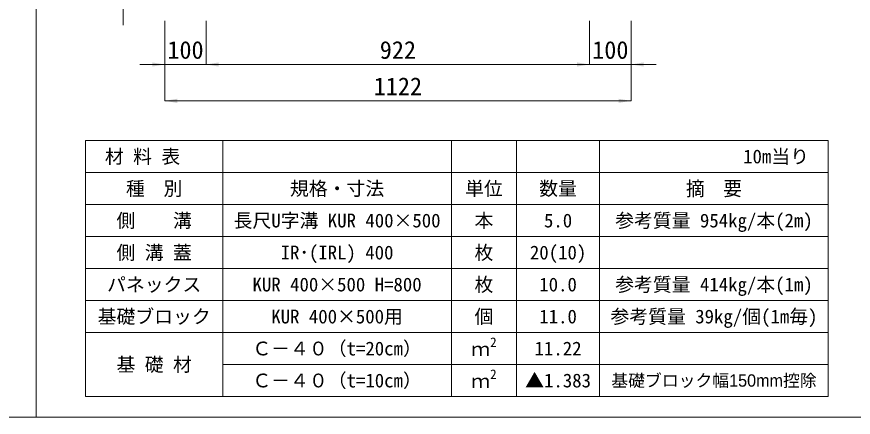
# Model space of a CAD drawing. Units: millimetres at full size, sheet at 1:40. Extents: x 206103 to 244503, y 883348 to 903496.
# Drawn here: x 238456 to 240469, y 883348 to 884312 of the extents above; entities that cross this region are included whole.
import ezdxf
from ezdxf.enums import TextEntityAlignment as Align

# ---------------------------------------------------------------- set-up
doc = ezdxf.new("R2010")
doc.units = ezdxf.units.MM
doc.header["$LTSCALE"] = 40
for name, color, linetype, lineweight in [('Defpoints_3', 8, 'Continuous', 0), ('図枠', 5, 'Continuous', 13), ('寸法・材料表', 7, 'Continuous', 13), ('寸法線', 7, 'Continuous', 13)]:
    doc.layers.add(name, color=color, linetype=linetype, lineweight=lineweight)
doc.styles.add('ＭＳ ゴシック', font='')
doc.styles.add('ＭＳ Ｐゴシック', font='')
doc.styles.get('ＭＳ ゴシック').set_extended_font_data('MS Gothic')
doc.styles.get('ＭＳ Ｐゴシック').set_extended_font_data('MS PGothic')

# ---------------------------------------------------------------- blocks, each defined once
blk = doc.blocks.new('filled_arrow')
at = {"color": 0, "linetype": 'Continuous', "lineweight": -2}
blk.add_solid([(7.5, 1.25), (0, 0), (7.5, -1.25)], dxfattribs=at)

msp = doc.modelspace()

# ---------------------------------------------------------------- linework, layer by layer
at = {"layer": 'Defpoints_3'}
for p, q in [((238621.89, 884014.77), (240408.53, 884014.77)), ((238621.89, 884014.77), (238621.89, 883937.33)), ((238951.89, 884014.77), (238951.89, 883937.33)), ((239501.89, 884014.77), (239501.89, 883937.33)), ((239658.53, 884014.77), (239658.53, 883937.33)), ((239858.53, 884014.77), (239858.53, 883937.33)), ((240408.53, 884014.77), (240408.53, 883937.33))]:
    msp.add_line(p, q, dxfattribs=at)
at = {"layer": '図枠'}
for p, q in [((238503.21, 903148.33), (238503.21, 883348.33)), ((227303.21, 883348.33), (244503.21, 883348.33))]:
    msp.add_line(p, q, dxfattribs=at)
at = {"layer": '寸法・材料表'}
for p, q in [((238621.89, 883937.33), (240408.53, 883937.33)), ((238621.89, 883937.33), (238621.89, 883398.33)), ((238951.89, 883937.33), (238951.89, 883398.33)), ((239501.89, 883937.33), (239501.89, 883398.33)), ((239658.53, 883937.33), (239658.53, 883398.33)), ((239858.53, 883937.33), (239858.53, 883398.33)), ((240408.53, 883937.33), (240408.53, 883398.33)), ((238621.89, 883860.33), (240408.53, 883860.33)), ((238621.89, 883783.33), (240408.53, 883783.33)), ((238621.89, 883706.33), (240408.53, 883706.33)), ((238621.89, 883629.33), (240408.53, 883629.33)), ((238621.89, 883552.33), (240408.53, 883552.33)), ((238951.89, 883475.33), (240408.53, 883475.33)), ((238621.89, 883398.33), (240408.53, 883398.33))]:
    msp.add_line(p, q, dxfattribs=at)
at = {"layer": '寸法線'}
for p, q in [((238712.21, 884292.33), (238712.21, 884512.33)), ((238812.21, 884302.33), (238812.21, 884197.39)), ((238812.21, 884302.33), (238812.21, 884109.89)), ((238912.21, 884302.33), (238912.21, 884197.39)), ((238912.21, 884302.33), (238912.21, 884197.39)), ((239834.21, 884302.33), (239834.21, 884197.39)), ((239834.21, 884302.33), (239834.21, 884197.39)), ((239934.21, 884302.33), (239934.21, 884197.39)), ((239934.21, 884302.33), (239934.21, 884109.89)), ((238752.21, 884197.39), (238972.21, 884197.39)), ((238912.21, 884197.39), (239834.21, 884197.39)), ((239774.21, 884197.39), (239994.21, 884197.39)), ((239934.21, 884109.89), (238812.21, 884109.89))]:
    msp.add_line(p, q, dxfattribs=at)

# ---------------------------------------------------------------- block references
at = {"layer": '寸法線', "xscale": 4, "yscale": 4, "rotation": 180}
for p in [(238812.21, 884197.39), (239834.21, 884197.39), (239834.21, 884197.39), (239934.21, 884109.89)]:
    msp.add_blockref('filled_arrow', p, dxfattribs=at)
at = {"layer": '寸法線', "xscale": 4, "yscale": 4}
for p in [(238912.21, 884197.39), (238912.21, 884197.39), (239934.21, 884197.39), (238812.21, 884109.89)]:
    msp.add_blockref('filled_arrow', p, dxfattribs=at)

# ---------------------------------------------------------------- texts
at = {"layer": '寸法・材料表', "style": 'ＭＳ ゴシック'}
msp.add_text('\u3000材 料 表', height=33.23, dxfattribs=at).set_placement((238622.94, 883976.05), align=Align.MIDDLE_LEFT)
msp.add_text('10m当り\u3000', height=33.23, dxfattribs=at).set_placement((240407.47, 883976.05), align=Align.MIDDLE_RIGHT)
at = {"layer": '寸法・材料表'}
for s, height, style, p in [('規格・寸法', 33.23, 'ＭＳ ゴシック', (239226.89, 883898.83)), ('単位', 33.23, 'ＭＳ ゴシック', (239580.21, 883898.83)), ('数量', 33.23, 'ＭＳ ゴシック', (239758.53, 883898.83)), ('種\u3000別', 33.23, 'ＭＳ ゴシック', (238786.89, 883898.83)), ('側\u3000\u3000溝', 33.23, 'ＭＳ ゴシック', (238786.89, 883821.83)), ('長尺U字溝 KUR 400×500', 33.23, 'ＭＳ ゴシック', (239226.89, 883821.83)), ('本', 33.23, 'ＭＳ ゴシック', (239580.21, 883821.83)), ('参考質量 954kg/本(2m)', 33.23, 'ＭＳ ゴシック', (240133.53, 883821.83)), ('5.0', 33.23, 'ＭＳ ゴシック', (239758.53, 883821.83)), ('側 溝 蓋', 33.23, 'ＭＳ ゴシック', (238786.89, 883744.83)), ('IR･(IRL) 400', 33.23, 'ＭＳ ゴシック', (239226.89, 883744.83)), ('枚', 33.23, 'ＭＳ ゴシック', (239580.21, 883744.83)), ('20(10)', 33.23, 'ＭＳ ゴシック', (239758.53, 883744.83)), ('パネックス', 33.23, 'ＭＳ ゴシック', (238786.89, 883667.83)), ('KUR 400×500 H=800', 33.23, 'ＭＳ ゴシック', (239226.89, 883667.83)), ('枚', 33.23, 'ＭＳ ゴシック', (239580.21, 883667.83)), ('10.0', 33.23, 'ＭＳ ゴシック', (239758.53, 883667.83)), ('参考質量 414kg/本(1m)', 33.23, 'ＭＳ ゴシック', (240133.53, 883667.83)), ('基礎ブロック', 33.23, 'ＭＳ ゴシック', (238786.89, 883590.83)), ('KUR 400×500用', 33.23, 'ＭＳ ゴシック', (239226.89, 883590.83)), ('個', 33.23, 'ＭＳ ゴシック', (239580.21, 883590.83)), ('11.0', 33.23, 'ＭＳ ゴシック', (239758.53, 883590.83)), ('参考質量 39kg/個(1m毎)', 33.23, 'ＭＳ ゴシック', (240133.53, 883590.83)), ('Ｃ－４０（t=20cm）', 33.23, 'ＭＳ ゴシック', (239226.89, 883513.83)), ('11.22', 33.23, 'ＭＳ ゴシック', (239758.53, 883513.83)), ('基 礎 材', 33.23, 'ＭＳ ゴシック', (238786.89, 883475.33)), ('Ｃ－４０（t=10cm）', 33.23, 'ＭＳ ゴシック', (239226.89, 883436.83)), ('▲1.383', 33.23, 'ＭＳ ゴシック', (239758.53, 883436.83)), ('基礎ブロック幅150mm控除', 29.69, 'ＭＳ Ｐゴシック', (240133.53, 883436.83))]:
    msp.add_text(s, height=height, dxfattribs=dict(at, style=style)).set_placement(p, align=Align.MIDDLE_CENTER)
at = {"layer": '寸法・材料表', "style": 'ＭＳ Ｐゴシック', "width": 0.95}
msp.add_text('摘\u3000要', height=34.64, dxfattribs=at).set_placement((240133.53, 883898.83), align=Align.MIDDLE_CENTER)
at = {"layer": '寸法・材料表', "style": 'ＭＳ ゴシック'}
for s, height, p in [('2', 23.26, (239594.94, 883510.22)), ('ｍ', 33.23, (239549.61, 883485.72)), ('2', 23.26, (239594.94, 883433.22)), ('ｍ', 33.23, (239549.61, 883408.72))]:
    msp.add_text(s, height=height, dxfattribs=at).set_placement(p, align=Align.BOTTOM_LEFT)
at = {"layer": '寸法線', "style": 'ＭＳ ゴシック'}
for s, p in [('100', (238862.21, 884232.39)), ('922', (239373.21, 884232.39)), ('100', (239884.21, 884232.39)), ('1122', (239373.21, 884144.89))]:
    msp.add_text(s, height=42.72, dxfattribs=at).set_placement(p, align=Align.MIDDLE_CENTER)

doc.saveas('drawing.dxf')
